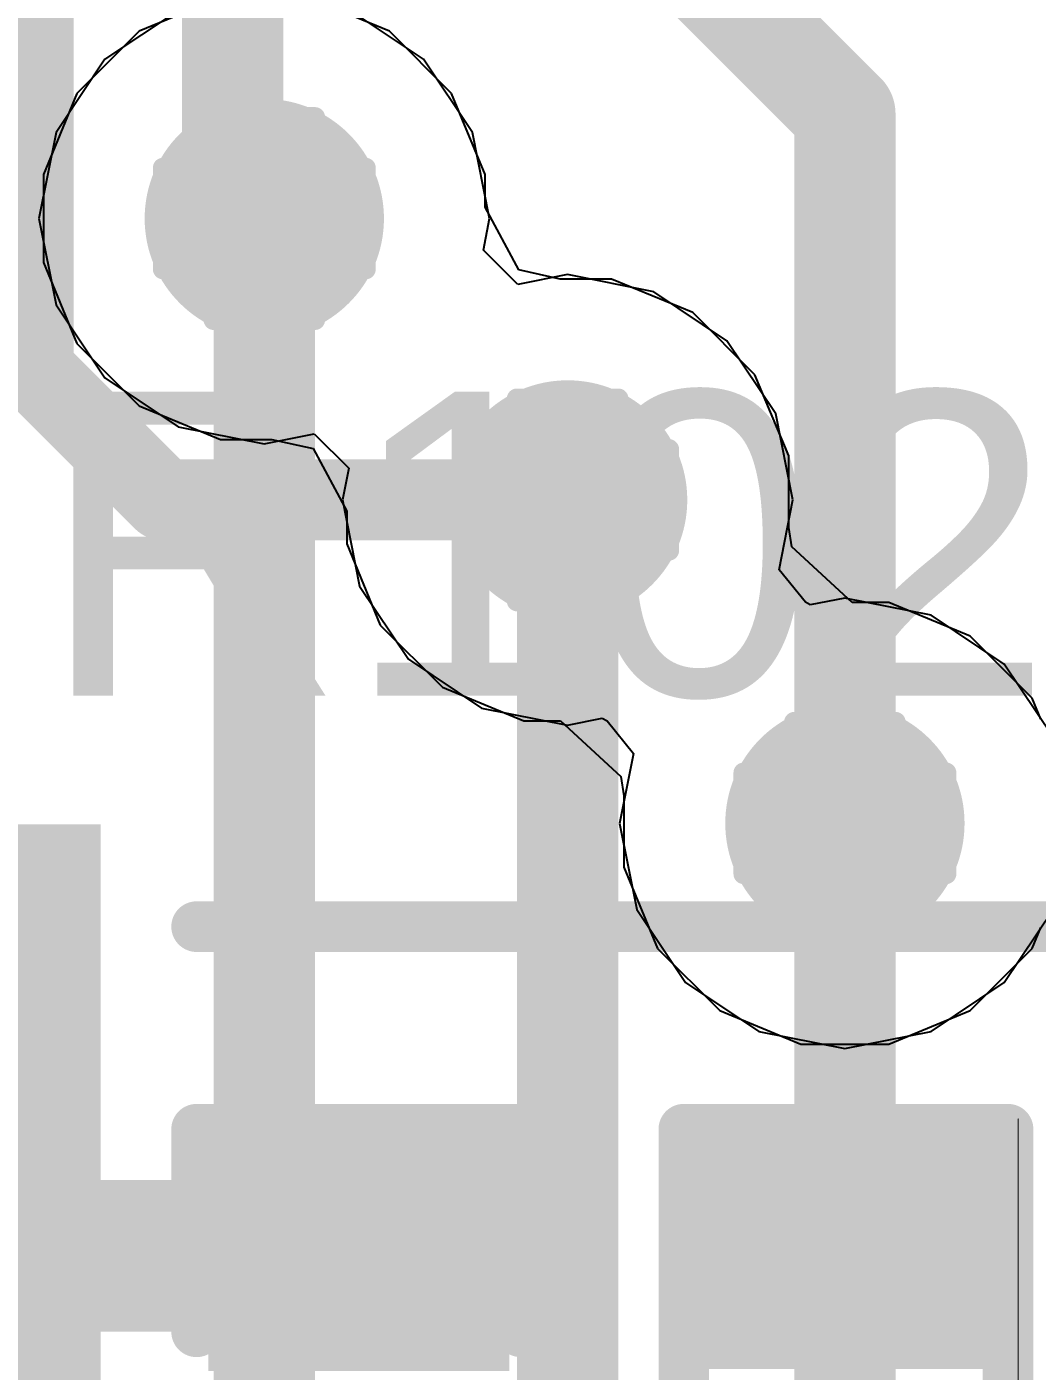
# Model space of a CAD drawing. Header units: inches. Extents: x 0 to 198, y 0 to 199.
# Drawn here: x 3.7694 to 3.8691, y 2.8714 to 3.0041 of the extents above; entities that cross this region are included whole.
import ezdxf

# ---------------------------------------------------------------- set-up
doc = ezdxf.new("R2010")
doc.units = ezdxf.units.IN
doc.header["$MEASUREMENT"] = 0
for name, color, linetype in [('Bottom Layer', 5, 'Continuous'), ('Drill Drawing', 1, 'Continuous'), ('Layer 1', 16, 'Continuous'), ('Layer 2', 76, 'Continuous'), ('Top Layer', 1, 'Continuous'), ('Top Overlay', 2, 'Continuous'), ('Top Paste', 8, 'Continuous'), ('Top Solder', 216, 'Continuous'), ('Via Holes', 16, 'Continuous')]:
    doc.layers.add(name, color=color, linetype=linetype)
doc.styles.add('Arial', font='', dxfattribs={"height": 0.2})
doc.styles.get('Arial').set_extended_font_data('Arial')

# ---------------------------------------------------------------- blocks, each defined once
blk = doc.blocks.new('SMD3225_4P_27')
at = {"layer": 'Top Layer'}
for points in [[(-0.07087, 0.05709), (-0.01575, 0.05709), (-0.01575, 0.00984), (-0.07087, 0.00984)], [(0.01575, 0.05709), (0.07087, 0.05709), (0.07087, 0.00984), (0.01575, 0.00984)], [(-0.07087, -0.00984), (-0.01575, -0.00984), (-0.01575, -0.05709), (-0.07087, -0.05709)], [(0.01575, -0.00984), (0.07087, -0.00984), (0.07087, -0.05709), (0.01575, -0.05709)]]:
    blk.add_hatch(color=1, dxfattribs=at).paths.add_polyline_path(points)
at = {"layer": 'Top Paste'}
for points in [[(-0.07087, 0.05709), (-0.01575, 0.05709), (-0.01575, 0.00984), (-0.07087, 0.00984)], [(0.01575, 0.05709), (0.07087, 0.05709), (0.07087, 0.00984), (0.01575, 0.00984)], [(-0.07087, -0.00984), (-0.01575, -0.00984), (-0.01575, -0.05709), (-0.07087, -0.05709)], [(0.01575, -0.00984), (0.07087, -0.00984), (0.07087, -0.05709), (0.01575, -0.05709)]]:
    blk.add_hatch(color=8, dxfattribs=at).paths.add_polyline_path(points)
at = {"layer": 'Top Solder'}
for points in [[(-0.07487, 0.06109), (-0.01175, 0.06109), (-0.01175, 0.00584), (-0.07487, 0.00584)], [(0.01175, 0.06109), (0.07487, 0.06109), (0.07487, 0.00584), (0.01175, 0.00584)], [(-0.07487, -0.00584), (-0.01175, -0.00584), (-0.01175, -0.06109), (-0.07487, -0.06109)], [(0.01175, -0.00584), (0.07487, -0.00584), (0.07487, -0.06109), (0.01175, -0.06109)]]:
    blk.add_hatch(color=216, dxfattribs=at).paths.add_polyline_path(points)
at = {"layer": 'Top Overlay'}
for points in [[(-0.008, 0.051, 0.005, 0.005, 0), (0.007, 0.051, 0.005, 0.005, 0)], [(-0.065, -0.004, 0.005, 0.005, 0), (-0.065, 0.003, 0.005, 0.005, 0)], [(0.065, -0.004, 0.005, 0.005, 0), (0.065, 0.003, 0.005, 0.005, 0)], [(-0.082, -0.028, 0.005, 0.005, 0), (-0.077, -0.033, 0.005, 0.005, 0)], [(-0.082, -0.038, 0.005, 0.005, 0), (-0.082, -0.028, 0.005, 0.005, 0)], [(-0.082, -0.038, 0.005, 0.005, 0), (-0.077, -0.033, 0.005, 0.005, 0)], [(-0.008, -0.051, 0.005, 0.005, 0), (0.007, -0.051, 0.005, 0.005, 0)]]:
    blk.add_lwpolyline(points, format="xyseb", dxfattribs=at)
for points in [[(-0.00925, 0.051, 0.0025, 0.0025, 1), (-0.00675, 0.051, 0.0025, 0.0025, 1)], [(0.00575, 0.051, 0.0025, 0.0025, 1), (0.00825, 0.051, 0.0025, 0.0025, 1)], [(-0.06625, 0.003, 0.0025, 0.0025, 1), (-0.06375, 0.003, 0.0025, 0.0025, 1)], [(0.06375, 0.003, 0.0025, 0.0025, 1), (0.06625, 0.003, 0.0025, 0.0025, 1)], [(-0.06625, -0.004, 0.0025, 0.0025, 1), (-0.06375, -0.004, 0.0025, 0.0025, 1)], [(0.06375, -0.004, 0.0025, 0.0025, 1), (0.06625, -0.004, 0.0025, 0.0025, 1)], [(-0.08325, -0.028, 0.0025, 0.0025, 1), (-0.08075, -0.028, 0.0025, 0.0025, 1)], [(-0.08325, -0.028, 0.0025, 0.0025, 1), (-0.08075, -0.028, 0.0025, 0.0025, 1)], [(-0.07825, -0.033, 0.0025, 0.0025, 1), (-0.07575, -0.033, 0.0025, 0.0025, 1)], [(-0.07825, -0.033, 0.0025, 0.0025, 1), (-0.07575, -0.033, 0.0025, 0.0025, 1)], [(-0.08325, -0.038, 0.0025, 0.0025, 1), (-0.08075, -0.038, 0.0025, 0.0025, 1)], [(-0.08325, -0.038, 0.0025, 0.0025, 1), (-0.08075, -0.038, 0.0025, 0.0025, 1)], [(-0.00925, -0.051, 0.0025, 0.0025, 1), (-0.00675, -0.051, 0.0025, 0.0025, 1)], [(0.00575, -0.051, 0.0025, 0.0025, 1), (0.00825, -0.051, 0.0025, 0.0025, 1)]]:
    blk.add_lwpolyline(points, format="xyseb", close=True, dxfattribs=at)
blk = doc.blocks.new('R___0402_95')
at = {"layer": 'Top Layer'}
for points in [[(-0.0275, -0.0125), (-0.0275, 0.0125), (-0.0095, 0.0125), (-0.0095, -0.0125)], [(0.0095, -0.0125), (0.0095, 0.0125), (0.0275, 0.0125), (0.0275, -0.0125)]]:
    blk.add_hatch(color=1, dxfattribs=at).paths.add_polyline_path(points)
at = {"layer": 'Top Paste'}
for points in [[(-0.0275, -0.0125), (-0.0275, 0.0125), (-0.0095, 0.0125), (-0.0095, -0.0125)], [(0.0095, -0.0125), (0.0095, 0.0125), (0.0275, 0.0125), (0.0275, -0.0125)]]:
    blk.add_hatch(color=8, dxfattribs=at).paths.add_polyline_path(points)
at = {"layer": 'Top Solder'}
for points in [[(-0.02967, -0.01467), (-0.02967, 0.01467), (-0.00733, 0.01467), (-0.00733, -0.01467)], [(0.00733, -0.01467), (0.00733, 0.01467), (0.02967, 0.01467), (0.02967, -0.01467)]]:
    blk.add_hatch(color=216, dxfattribs=at).paths.add_polyline_path(points)
at = {"layer": 'Top Overlay'}
for points in [[(-0.031, 0.016, 0.005, 0.005, 0), (-0.031, -0.016, 0.005, 0.005, 0)], [(-0.031, 0.016, 0.005, 0.005, 0), (0.031, 0.016, 0.005, 0.005, 0)], [(0.031, 0.016, 0.005, 0.005, 0), (0.031, -0.016, 0.005, 0.005, 0)], [(-0.031, -0.016, 0.005, 0.005, 0), (0.031, -0.016, 0.005, 0.005, 0)], [(-0.032, -0.017, 0.000127, 0.000127, 0), (0.032, -0.017, 0.000127, 0.000127, 0)]]:
    blk.add_lwpolyline(points, format="xyseb", dxfattribs=at)
for points in [[(-0.03225, 0.016, 0.0025, 0.0025, 1), (-0.02975, 0.016, 0.0025, 0.0025, 1)], [(-0.03225, 0.016, 0.0025, 0.0025, 1), (-0.02975, 0.016, 0.0025, 0.0025, 1)], [(0.02975, 0.016, 0.0025, 0.0025, 1), (0.03225, 0.016, 0.0025, 0.0025, 1)], [(0.02975, 0.016, 0.0025, 0.0025, 1), (0.03225, 0.016, 0.0025, 0.0025, 1)], [(-0.03225, -0.016, 0.0025, 0.0025, 1), (-0.02975, -0.016, 0.0025, 0.0025, 1)], [(-0.03225, -0.016, 0.0025, 0.0025, 1), (-0.02975, -0.016, 0.0025, 0.0025, 1)], [(0.02975, -0.016, 0.0025, 0.0025, 1), (0.03225, -0.016, 0.0025, 0.0025, 1)], [(0.02975, -0.016, 0.0025, 0.0025, 1), (0.03225, -0.016, 0.0025, 0.0025, 1)], [(-0.03203, -0.017, 0.0000635, 0.0000635, 1), (-0.03197, -0.017, 0.0000635, 0.0000635, 1)], [(0.03197, -0.017, 0.0000635, 0.0000635, 1), (0.03203, -0.017, 0.0000635, 0.0000635, 1)]]:
    blk.add_lwpolyline(points, format="xyseb", close=True, dxfattribs=at)
blk = doc.blocks.new('C___0402_312')
at = {"layer": 'Top Layer'}
for points in [[(-0.0275, -0.0125), (-0.0275, 0.0125), (-0.0095, 0.0125), (-0.0095, -0.0125)], [(0.0095, -0.0125), (0.0095, 0.0125), (0.0275, 0.0125), (0.0275, -0.0125)]]:
    blk.add_hatch(color=1, dxfattribs=at).paths.add_polyline_path(points)
at = {"layer": 'Top Paste'}
for points in [[(-0.0275, -0.0125), (-0.0275, 0.0125), (-0.0095, 0.0125), (-0.0095, -0.0125)], [(0.0095, -0.0125), (0.0095, 0.0125), (0.0275, 0.0125), (0.0275, -0.0125)]]:
    blk.add_hatch(color=8, dxfattribs=at).paths.add_polyline_path(points)
at = {"layer": 'Top Solder'}
for points in [[(-0.02986, -0.01486), (-0.02986, 0.01486), (-0.00714, 0.01486), (-0.00714, -0.01486)], [(0.00714, -0.01486), (0.00714, 0.01486), (0.02986, 0.01486), (0.02986, -0.01486)]]:
    blk.add_hatch(color=216, dxfattribs=at).paths.add_polyline_path(points)
at = {"layer": 'Top Overlay'}
for points in [[(-0.031, 0.016, 0.005, 0.005, 0), (-0.011, 0.016, 0.005, 0.005, 0)], [(-0.031, 0.016, 0.005, 0.005, 0), (-0.031, -0.016, 0.005, 0.005, 0)], [(0.011, 0.016, 0.005, 0.005, 0), (0.031, 0.016, 0.005, 0.005, 0)], [(0.031, 0.016, 0.005, 0.005, 0), (0.031, -0.016, 0.005, 0.005, 0)], [(-0.031, -0.016, 0.005, 0.005, 0), (-0.011, -0.016, 0.005, 0.005, 0)], [(0.011, -0.016, 0.005, 0.005, 0), (0.031, -0.016, 0.005, 0.005, 0)]]:
    blk.add_lwpolyline(points, format="xyseb", dxfattribs=at)
for points in [[(-0.03225, 0.016, 0.0025, 0.0025, 1), (-0.02975, 0.016, 0.0025, 0.0025, 1)], [(-0.03225, 0.016, 0.0025, 0.0025, 1), (-0.02975, 0.016, 0.0025, 0.0025, 1)], [(-0.01225, 0.016, 0.0025, 0.0025, 1), (-0.00975, 0.016, 0.0025, 0.0025, 1)], [(0.00975, 0.016, 0.0025, 0.0025, 1), (0.01225, 0.016, 0.0025, 0.0025, 1)], [(0.02975, 0.016, 0.0025, 0.0025, 1), (0.03225, 0.016, 0.0025, 0.0025, 1)], [(0.02975, 0.016, 0.0025, 0.0025, 1), (0.03225, 0.016, 0.0025, 0.0025, 1)], [(-0.03225, -0.016, 0.0025, 0.0025, 1), (-0.02975, -0.016, 0.0025, 0.0025, 1)], [(-0.03225, -0.016, 0.0025, 0.0025, 1), (-0.02975, -0.016, 0.0025, 0.0025, 1)], [(-0.01225, -0.016, 0.0025, 0.0025, 1), (-0.00975, -0.016, 0.0025, 0.0025, 1)], [(0.00975, -0.016, 0.0025, 0.0025, 1), (0.01225, -0.016, 0.0025, 0.0025, 1)], [(0.02975, -0.016, 0.0025, 0.0025, 1), (0.03225, -0.016, 0.0025, 0.0025, 1)], [(0.02975, -0.016, 0.0025, 0.0025, 1), (0.03225, -0.016, 0.0025, 0.0025, 1)]]:
    blk.add_lwpolyline(points, format="xyseb", close=True, dxfattribs=at)

msp = doc.modelspace()

# ---------------------------------------------------------------- hatches: boundary and pattern name
at = {"layer": 'Bottom Layer'}
h = msp.add_hatch(color=5, dxfattribs=at)
edge = h.paths.add_edge_path()
edge.add_arc((3.79283, 2.98519), 0.01181, 0, 360)
h = msp.add_hatch(color=5, dxfattribs=at)
edge = h.paths.add_edge_path()
edge.add_arc((3.82277, 2.95741), 0.01181, 0, 360)
h = msp.add_hatch(color=5, dxfattribs=at)
edge = h.paths.add_edge_path()
edge.add_arc((3.85014, 2.92548), 0.01181, 0, 360)
at = {"layer": 'Layer 1'}
h = msp.add_hatch(color=16, dxfattribs=at)
edge = h.paths.add_edge_path()
edge.add_arc((3.79283, 2.98519), 0.01181, 0, 360)
h = msp.add_hatch(color=16, dxfattribs=at)
edge = h.paths.add_edge_path()
edge.add_arc((3.82277, 2.95741), 0.01181, 0, 360)
h = msp.add_hatch(color=16, dxfattribs=at)
edge = h.paths.add_edge_path()
edge.add_arc((3.85014, 2.92548), 0.01181, 0, 360)
at = {"layer": 'Layer 2'}
h = msp.add_hatch(color=76, dxfattribs=at)
edge = h.paths.add_edge_path()
edge.add_arc((3.79283, 2.98519), 0.01181, 0, 360)
h = msp.add_hatch(color=76, dxfattribs=at)
edge = h.paths.add_edge_path()
edge.add_arc((3.82277, 2.95741), 0.01181, 0, 360)
h = msp.add_hatch(color=76, dxfattribs=at)
edge = h.paths.add_edge_path()
edge.add_arc((3.85014, 2.92548), 0.01181, 0, 360)
at = {"layer": 'Top Layer'}
h = msp.add_hatch(color=1, dxfattribs=at)
edge = h.paths.add_edge_path()
edge.add_arc((3.79283, 2.98519), 0.01181, 0, 360)
h = msp.add_hatch(color=1, dxfattribs=at)
edge = h.paths.add_edge_path()
edge.add_arc((3.82277, 2.95741), 0.01181, 0, 360)
h = msp.add_hatch(color=1, dxfattribs=at)
edge = h.paths.add_edge_path()
edge.add_arc((3.85014, 2.92548), 0.01181, 0, 360)
at = {"layer": 'Via Holes'}
h = msp.add_hatch(color=7, dxfattribs=at)
edge = h.paths.add_edge_path()
edge.add_arc((3.79283, 2.98519), 0.00591, 0, 360)
h = msp.add_hatch(color=7, dxfattribs=at)
edge = h.paths.add_edge_path()
edge.add_arc((3.82277, 2.95741), 0.00591, 0, 360)
h = msp.add_hatch(color=7, dxfattribs=at)
edge = h.paths.add_edge_path()
edge.add_arc((3.85014, 2.92548), 0.00591, 0, 360)

# ---------------------------------------------------------------- linework, layer by layer
at = {"layer": 'Bottom Layer'}
for p, q in [((3.80855, 3.00092), (3.80134, 3.00574)), ((3.81337, 2.9937), (3.80855, 3.00092)), ((3.81507, 2.98519), (3.81337, 2.9937)), ((3.81445, 2.98207), (3.81507, 2.98519)), ((3.81785, 2.97867), (3.81445, 2.98207)), ((3.82277, 2.97965), (3.81785, 2.97867)), ((3.83128, 2.97796), (3.82277, 2.97965)), ((3.8385, 2.97313), (3.83128, 2.97796)), ((3.84332, 2.96592), (3.8385, 2.97313)), ((3.84501, 2.95741), (3.84332, 2.96592)), ((3.84364, 2.9505), (3.84501, 2.95741)), ((3.84624, 2.9473), (3.84364, 2.9505)), ((3.85014, 2.94772), (3.84672, 2.94704)), ((3.85865, 2.94602), (3.85014, 2.94772)), ((3.84672, 2.94704), (3.84624, 2.9473)), ((3.86586, 2.9412), (3.85865, 2.94602)), ((3.87068, 2.93399), (3.86586, 2.9412))]:
    msp.add_line(p, q, dxfattribs=at)
for points in [[(3.79283, 2.40262, 0.01, 0.01, 0), (3.79283, 2.98519, 0.01, 0.01, 0)], [(3.82277, 2.45323, 0.01, 0.01, 0), (3.82277, 2.95741, 0.01, 0.01, 0)], [(3.85014, 2.63426, 0.01, 0.01, 0), (3.85014, 2.92548, 0.01, 0.01, 0)]]:
    msp.add_lwpolyline(points, format="xyseb", dxfattribs=at)
for points in [[(3.79033, 2.98519, 0.005, 0.005, 1), (3.79533, 2.98519, 0.005, 0.005, 1)], [(3.82027, 2.95741, 0.005, 0.005, 1), (3.82527, 2.95741, 0.005, 0.005, 1)], [(3.84764, 2.92548, 0.005, 0.005, 1), (3.85264, 2.92548, 0.005, 0.005, 1)]]:
    msp.add_lwpolyline(points, format="xyseb", close=True, dxfattribs=at)
at = {"layer": 'Drill Drawing'}
for points in [[(3.78783, 2.99019, 0.002, 0.002, 0), (3.78783, 2.99519, 0.002, 0.002, 0)], [(3.78783, 2.99519, 0.002, 0.002, 0), (3.79783, 2.99519, 0.002, 0.002, 0)], [(3.79783, 2.99019, 0.002, 0.002, 0), (3.79783, 2.99519, 0.002, 0.002, 0)], [(3.78983, 2.98819, 0.002, 0.002, 0), (3.78983, 2.99119, 0.002, 0.002, 0)], [(3.78983, 2.99119, 0.002, 0.002, 0), (3.79583, 2.99119, 0.002, 0.002, 0)], [(3.79583, 2.98819, 0.002, 0.002, 0), (3.79583, 2.99119, 0.002, 0.002, 0)], [(3.78283, 2.98019, 0.002, 0.002, 0), (3.78283, 2.99019, 0.002, 0.002, 0)], [(3.78283, 2.99019, 0.002, 0.002, 0), (3.78783, 2.99019, 0.002, 0.002, 0)], [(3.79783, 2.99019, 0.002, 0.002, 0), (3.80283, 2.99019, 0.002, 0.002, 0)], [(3.80283, 2.98019, 0.002, 0.002, 0), (3.80283, 2.99019, 0.002, 0.002, 0)], [(3.78683, 2.98219, 0.002, 0.002, 0), (3.78683, 2.98819, 0.002, 0.002, 0)], [(3.78683, 2.98819, 0.002, 0.002, 0), (3.78983, 2.98819, 0.002, 0.002, 0)], [(3.79583, 2.98819, 0.002, 0.002, 0), (3.79883, 2.98819, 0.002, 0.002, 0)], [(3.79883, 2.98219, 0.002, 0.002, 0), (3.79883, 2.98819, 0.002, 0.002, 0)], [(3.78683, 2.98219, 0.002, 0.002, 0), (3.78983, 2.98219, 0.002, 0.002, 0)], [(3.78983, 2.97919, 0.002, 0.002, 0), (3.78983, 2.98219, 0.002, 0.002, 0)], [(3.79583, 2.98219, 0.002, 0.002, 0), (3.79883, 2.98219, 0.002, 0.002, 0)], [(3.79583, 2.97919, 0.002, 0.002, 0), (3.79583, 2.98219, 0.002, 0.002, 0)], [(3.78283, 2.98019, 0.002, 0.002, 0), (3.78783, 2.98019, 0.002, 0.002, 0)], [(3.78783, 2.97519, 0.002, 0.002, 0), (3.78783, 2.98019, 0.002, 0.002, 0)], [(3.79783, 2.98019, 0.002, 0.002, 0), (3.80283, 2.98019, 0.002, 0.002, 0)], [(3.79783, 2.97519, 0.002, 0.002, 0), (3.79783, 2.98019, 0.002, 0.002, 0)], [(3.78983, 2.97919, 0.002, 0.002, 0), (3.79583, 2.97919, 0.002, 0.002, 0)], [(3.78783, 2.97519, 0.002, 0.002, 0), (3.79783, 2.97519, 0.002, 0.002, 0)], [(3.81777, 2.96241, 0.002, 0.002, 0), (3.81777, 2.96741, 0.002, 0.002, 0)], [(3.81777, 2.96741, 0.002, 0.002, 0), (3.82777, 2.96741, 0.002, 0.002, 0)], [(3.82777, 2.96241, 0.002, 0.002, 0), (3.82777, 2.96741, 0.002, 0.002, 0)], [(3.81977, 2.96041, 0.002, 0.002, 0), (3.81977, 2.96341, 0.002, 0.002, 0)], [(3.81977, 2.96341, 0.002, 0.002, 0), (3.82577, 2.96341, 0.002, 0.002, 0)], [(3.82577, 2.96041, 0.002, 0.002, 0), (3.82577, 2.96341, 0.002, 0.002, 0)], [(3.81277, 2.95241, 0.002, 0.002, 0), (3.81277, 2.96241, 0.002, 0.002, 0)], [(3.81277, 2.96241, 0.002, 0.002, 0), (3.81777, 2.96241, 0.002, 0.002, 0)], [(3.82777, 2.96241, 0.002, 0.002, 0), (3.83277, 2.96241, 0.002, 0.002, 0)], [(3.83277, 2.95241, 0.002, 0.002, 0), (3.83277, 2.96241, 0.002, 0.002, 0)], [(3.81677, 2.95441, 0.002, 0.002, 0), (3.81677, 2.96041, 0.002, 0.002, 0)], [(3.81677, 2.96041, 0.002, 0.002, 0), (3.81977, 2.96041, 0.002, 0.002, 0)], [(3.82577, 2.96041, 0.002, 0.002, 0), (3.82877, 2.96041, 0.002, 0.002, 0)], [(3.82877, 2.95441, 0.002, 0.002, 0), (3.82877, 2.96041, 0.002, 0.002, 0)], [(3.81677, 2.95441, 0.002, 0.002, 0), (3.81977, 2.95441, 0.002, 0.002, 0)], [(3.81977, 2.95141, 0.002, 0.002, 0), (3.81977, 2.95441, 0.002, 0.002, 0)], [(3.82577, 2.95441, 0.002, 0.002, 0), (3.82877, 2.95441, 0.002, 0.002, 0)], [(3.82577, 2.95141, 0.002, 0.002, 0), (3.82577, 2.95441, 0.002, 0.002, 0)], [(3.81277, 2.95241, 0.002, 0.002, 0), (3.81777, 2.95241, 0.002, 0.002, 0)], [(3.81777, 2.94741, 0.002, 0.002, 0), (3.81777, 2.95241, 0.002, 0.002, 0)], [(3.82777, 2.95241, 0.002, 0.002, 0), (3.83277, 2.95241, 0.002, 0.002, 0)], [(3.82777, 2.94741, 0.002, 0.002, 0), (3.82777, 2.95241, 0.002, 0.002, 0)], [(3.81977, 2.95141, 0.002, 0.002, 0), (3.82577, 2.95141, 0.002, 0.002, 0)], [(3.81777, 2.94741, 0.002, 0.002, 0), (3.82777, 2.94741, 0.002, 0.002, 0)], [(3.84514, 2.93048, 0.002, 0.002, 0), (3.84514, 2.93548, 0.002, 0.002, 0)], [(3.84514, 2.93548, 0.002, 0.002, 0), (3.85514, 2.93548, 0.002, 0.002, 0)], [(3.85514, 2.93048, 0.002, 0.002, 0), (3.85514, 2.93548, 0.002, 0.002, 0)], [(3.84714, 2.92848, 0.002, 0.002, 0), (3.84714, 2.93148, 0.002, 0.002, 0)], [(3.84714, 2.93148, 0.002, 0.002, 0), (3.85314, 2.93148, 0.002, 0.002, 0)], [(3.85314, 2.92848, 0.002, 0.002, 0), (3.85314, 2.93148, 0.002, 0.002, 0)], [(3.84014, 2.92048, 0.002, 0.002, 0), (3.84014, 2.93048, 0.002, 0.002, 0)], [(3.84014, 2.93048, 0.002, 0.002, 0), (3.84514, 2.93048, 0.002, 0.002, 0)], [(3.85514, 2.93048, 0.002, 0.002, 0), (3.86014, 2.93048, 0.002, 0.002, 0)], [(3.86014, 2.92048, 0.002, 0.002, 0), (3.86014, 2.93048, 0.002, 0.002, 0)], [(3.84414, 2.92248, 0.002, 0.002, 0), (3.84414, 2.92848, 0.002, 0.002, 0)], [(3.84414, 2.92848, 0.002, 0.002, 0), (3.84714, 2.92848, 0.002, 0.002, 0)], [(3.85314, 2.92848, 0.002, 0.002, 0), (3.85614, 2.92848, 0.002, 0.002, 0)], [(3.85614, 2.92248, 0.002, 0.002, 0), (3.85614, 2.92848, 0.002, 0.002, 0)], [(3.84414, 2.92248, 0.002, 0.002, 0), (3.84714, 2.92248, 0.002, 0.002, 0)], [(3.84714, 2.91948, 0.002, 0.002, 0), (3.84714, 2.92248, 0.002, 0.002, 0)], [(3.85314, 2.92248, 0.002, 0.002, 0), (3.85614, 2.92248, 0.002, 0.002, 0)], [(3.85314, 2.91948, 0.002, 0.002, 0), (3.85314, 2.92248, 0.002, 0.002, 0)], [(3.84014, 2.92048, 0.002, 0.002, 0), (3.84514, 2.92048, 0.002, 0.002, 0)], [(3.84514, 2.91548, 0.002, 0.002, 0), (3.84514, 2.92048, 0.002, 0.002, 0)], [(3.85514, 2.92048, 0.002, 0.002, 0), (3.86014, 2.92048, 0.002, 0.002, 0)], [(3.85514, 2.91548, 0.002, 0.002, 0), (3.85514, 2.92048, 0.002, 0.002, 0)], [(3.84714, 2.91948, 0.002, 0.002, 0), (3.85314, 2.91948, 0.002, 0.002, 0)], [(3.84514, 2.91548, 0.002, 0.002, 0), (3.85514, 2.91548, 0.002, 0.002, 0)]]:
    msp.add_lwpolyline(points, format="xyseb", dxfattribs=at)
for points in [[(3.78733, 2.99519, 0.001, 0.001, 1), (3.78833, 2.99519, 0.001, 0.001, 1)], [(3.78733, 2.99519, 0.001, 0.001, 1), (3.78833, 2.99519, 0.001, 0.001, 1)], [(3.79733, 2.99519, 0.001, 0.001, 1), (3.79833, 2.99519, 0.001, 0.001, 1)], [(3.79733, 2.99519, 0.001, 0.001, 1), (3.79833, 2.99519, 0.001, 0.001, 1)], [(3.78933, 2.99119, 0.001, 0.001, 1), (3.79033, 2.99119, 0.001, 0.001, 1)], [(3.78933, 2.99119, 0.001, 0.001, 1), (3.79033, 2.99119, 0.001, 0.001, 1)], [(3.79533, 2.99119, 0.001, 0.001, 1), (3.79633, 2.99119, 0.001, 0.001, 1)], [(3.79533, 2.99119, 0.001, 0.001, 1), (3.79633, 2.99119, 0.001, 0.001, 1)], [(3.78233, 2.99019, 0.001, 0.001, 1), (3.78333, 2.99019, 0.001, 0.001, 1)], [(3.78233, 2.99019, 0.001, 0.001, 1), (3.78333, 2.99019, 0.001, 0.001, 1)], [(3.78733, 2.99019, 0.001, 0.001, 1), (3.78833, 2.99019, 0.001, 0.001, 1)], [(3.78733, 2.99019, 0.001, 0.001, 1), (3.78833, 2.99019, 0.001, 0.001, 1)], [(3.79733, 2.99019, 0.001, 0.001, 1), (3.79833, 2.99019, 0.001, 0.001, 1)], [(3.79733, 2.99019, 0.001, 0.001, 1), (3.79833, 2.99019, 0.001, 0.001, 1)], [(3.80233, 2.99019, 0.001, 0.001, 1), (3.80333, 2.99019, 0.001, 0.001, 1)], [(3.80233, 2.99019, 0.001, 0.001, 1), (3.80333, 2.99019, 0.001, 0.001, 1)], [(3.78633, 2.98819, 0.001, 0.001, 1), (3.78733, 2.98819, 0.001, 0.001, 1)], [(3.78633, 2.98819, 0.001, 0.001, 1), (3.78733, 2.98819, 0.001, 0.001, 1)], [(3.78933, 2.98819, 0.001, 0.001, 1), (3.79033, 2.98819, 0.001, 0.001, 1)], [(3.78933, 2.98819, 0.001, 0.001, 1), (3.79033, 2.98819, 0.001, 0.001, 1)], [(3.79533, 2.98819, 0.001, 0.001, 1), (3.79633, 2.98819, 0.001, 0.001, 1)], [(3.79533, 2.98819, 0.001, 0.001, 1), (3.79633, 2.98819, 0.001, 0.001, 1)], [(3.79833, 2.98819, 0.001, 0.001, 1), (3.79933, 2.98819, 0.001, 0.001, 1)], [(3.79833, 2.98819, 0.001, 0.001, 1), (3.79933, 2.98819, 0.001, 0.001, 1)], [(3.78633, 2.98219, 0.001, 0.001, 1), (3.78733, 2.98219, 0.001, 0.001, 1)], [(3.78633, 2.98219, 0.001, 0.001, 1), (3.78733, 2.98219, 0.001, 0.001, 1)], [(3.78933, 2.98219, 0.001, 0.001, 1), (3.79033, 2.98219, 0.001, 0.001, 1)], [(3.78933, 2.98219, 0.001, 0.001, 1), (3.79033, 2.98219, 0.001, 0.001, 1)], [(3.79533, 2.98219, 0.001, 0.001, 1), (3.79633, 2.98219, 0.001, 0.001, 1)], [(3.79533, 2.98219, 0.001, 0.001, 1), (3.79633, 2.98219, 0.001, 0.001, 1)], [(3.79833, 2.98219, 0.001, 0.001, 1), (3.79933, 2.98219, 0.001, 0.001, 1)], [(3.79833, 2.98219, 0.001, 0.001, 1), (3.79933, 2.98219, 0.001, 0.001, 1)], [(3.78233, 2.98019, 0.001, 0.001, 1), (3.78333, 2.98019, 0.001, 0.001, 1)], [(3.78233, 2.98019, 0.001, 0.001, 1), (3.78333, 2.98019, 0.001, 0.001, 1)], [(3.78733, 2.98019, 0.001, 0.001, 1), (3.78833, 2.98019, 0.001, 0.001, 1)], [(3.78733, 2.98019, 0.001, 0.001, 1), (3.78833, 2.98019, 0.001, 0.001, 1)], [(3.79733, 2.98019, 0.001, 0.001, 1), (3.79833, 2.98019, 0.001, 0.001, 1)], [(3.79733, 2.98019, 0.001, 0.001, 1), (3.79833, 2.98019, 0.001, 0.001, 1)], [(3.80233, 2.98019, 0.001, 0.001, 1), (3.80333, 2.98019, 0.001, 0.001, 1)], [(3.80233, 2.98019, 0.001, 0.001, 1), (3.80333, 2.98019, 0.001, 0.001, 1)], [(3.78933, 2.97919, 0.001, 0.001, 1), (3.79033, 2.97919, 0.001, 0.001, 1)], [(3.78933, 2.97919, 0.001, 0.001, 1), (3.79033, 2.97919, 0.001, 0.001, 1)], [(3.79533, 2.97919, 0.001, 0.001, 1), (3.79633, 2.97919, 0.001, 0.001, 1)], [(3.79533, 2.97919, 0.001, 0.001, 1), (3.79633, 2.97919, 0.001, 0.001, 1)], [(3.78733, 2.97519, 0.001, 0.001, 1), (3.78833, 2.97519, 0.001, 0.001, 1)], [(3.78733, 2.97519, 0.001, 0.001, 1), (3.78833, 2.97519, 0.001, 0.001, 1)], [(3.79733, 2.97519, 0.001, 0.001, 1), (3.79833, 2.97519, 0.001, 0.001, 1)], [(3.79733, 2.97519, 0.001, 0.001, 1), (3.79833, 2.97519, 0.001, 0.001, 1)], [(3.81727, 2.96741, 0.001, 0.001, 1), (3.81827, 2.96741, 0.001, 0.001, 1)], [(3.81727, 2.96741, 0.001, 0.001, 1), (3.81827, 2.96741, 0.001, 0.001, 1)], [(3.82727, 2.96741, 0.001, 0.001, 1), (3.82827, 2.96741, 0.001, 0.001, 1)], [(3.82727, 2.96741, 0.001, 0.001, 1), (3.82827, 2.96741, 0.001, 0.001, 1)], [(3.81927, 2.96341, 0.001, 0.001, 1), (3.82027, 2.96341, 0.001, 0.001, 1)], [(3.81927, 2.96341, 0.001, 0.001, 1), (3.82027, 2.96341, 0.001, 0.001, 1)], [(3.82527, 2.96341, 0.001, 0.001, 1), (3.82627, 2.96341, 0.001, 0.001, 1)], [(3.82527, 2.96341, 0.001, 0.001, 1), (3.82627, 2.96341, 0.001, 0.001, 1)], [(3.81227, 2.96241, 0.001, 0.001, 1), (3.81327, 2.96241, 0.001, 0.001, 1)], [(3.81227, 2.96241, 0.001, 0.001, 1), (3.81327, 2.96241, 0.001, 0.001, 1)], [(3.81727, 2.96241, 0.001, 0.001, 1), (3.81827, 2.96241, 0.001, 0.001, 1)], [(3.81727, 2.96241, 0.001, 0.001, 1), (3.81827, 2.96241, 0.001, 0.001, 1)], [(3.82727, 2.96241, 0.001, 0.001, 1), (3.82827, 2.96241, 0.001, 0.001, 1)], [(3.82727, 2.96241, 0.001, 0.001, 1), (3.82827, 2.96241, 0.001, 0.001, 1)], [(3.83227, 2.96241, 0.001, 0.001, 1), (3.83327, 2.96241, 0.001, 0.001, 1)], [(3.83227, 2.96241, 0.001, 0.001, 1), (3.83327, 2.96241, 0.001, 0.001, 1)], [(3.81627, 2.96041, 0.001, 0.001, 1), (3.81727, 2.96041, 0.001, 0.001, 1)], [(3.81627, 2.96041, 0.001, 0.001, 1), (3.81727, 2.96041, 0.001, 0.001, 1)], [(3.81927, 2.96041, 0.001, 0.001, 1), (3.82027, 2.96041, 0.001, 0.001, 1)], [(3.81927, 2.96041, 0.001, 0.001, 1), (3.82027, 2.96041, 0.001, 0.001, 1)], [(3.82527, 2.96041, 0.001, 0.001, 1), (3.82627, 2.96041, 0.001, 0.001, 1)], [(3.82527, 2.96041, 0.001, 0.001, 1), (3.82627, 2.96041, 0.001, 0.001, 1)], [(3.82827, 2.96041, 0.001, 0.001, 1), (3.82927, 2.96041, 0.001, 0.001, 1)], [(3.82827, 2.96041, 0.001, 0.001, 1), (3.82927, 2.96041, 0.001, 0.001, 1)], [(3.81627, 2.95441, 0.001, 0.001, 1), (3.81727, 2.95441, 0.001, 0.001, 1)], [(3.81627, 2.95441, 0.001, 0.001, 1), (3.81727, 2.95441, 0.001, 0.001, 1)], [(3.81927, 2.95441, 0.001, 0.001, 1), (3.82027, 2.95441, 0.001, 0.001, 1)], [(3.81927, 2.95441, 0.001, 0.001, 1), (3.82027, 2.95441, 0.001, 0.001, 1)], [(3.82527, 2.95441, 0.001, 0.001, 1), (3.82627, 2.95441, 0.001, 0.001, 1)], [(3.82527, 2.95441, 0.001, 0.001, 1), (3.82627, 2.95441, 0.001, 0.001, 1)], [(3.82827, 2.95441, 0.001, 0.001, 1), (3.82927, 2.95441, 0.001, 0.001, 1)], [(3.82827, 2.95441, 0.001, 0.001, 1), (3.82927, 2.95441, 0.001, 0.001, 1)], [(3.81227, 2.95241, 0.001, 0.001, 1), (3.81327, 2.95241, 0.001, 0.001, 1)], [(3.81227, 2.95241, 0.001, 0.001, 1), (3.81327, 2.95241, 0.001, 0.001, 1)], [(3.81727, 2.95241, 0.001, 0.001, 1), (3.81827, 2.95241, 0.001, 0.001, 1)], [(3.81727, 2.95241, 0.001, 0.001, 1), (3.81827, 2.95241, 0.001, 0.001, 1)], [(3.82727, 2.95241, 0.001, 0.001, 1), (3.82827, 2.95241, 0.001, 0.001, 1)], [(3.82727, 2.95241, 0.001, 0.001, 1), (3.82827, 2.95241, 0.001, 0.001, 1)], [(3.83227, 2.95241, 0.001, 0.001, 1), (3.83327, 2.95241, 0.001, 0.001, 1)], [(3.83227, 2.95241, 0.001, 0.001, 1), (3.83327, 2.95241, 0.001, 0.001, 1)], [(3.81927, 2.95141, 0.001, 0.001, 1), (3.82027, 2.95141, 0.001, 0.001, 1)], [(3.81927, 2.95141, 0.001, 0.001, 1), (3.82027, 2.95141, 0.001, 0.001, 1)], [(3.82527, 2.95141, 0.001, 0.001, 1), (3.82627, 2.95141, 0.001, 0.001, 1)], [(3.82527, 2.95141, 0.001, 0.001, 1), (3.82627, 2.95141, 0.001, 0.001, 1)], [(3.81727, 2.94741, 0.001, 0.001, 1), (3.81827, 2.94741, 0.001, 0.001, 1)], [(3.81727, 2.94741, 0.001, 0.001, 1), (3.81827, 2.94741, 0.001, 0.001, 1)], [(3.82727, 2.94741, 0.001, 0.001, 1), (3.82827, 2.94741, 0.001, 0.001, 1)], [(3.82727, 2.94741, 0.001, 0.001, 1), (3.82827, 2.94741, 0.001, 0.001, 1)], [(3.84464, 2.93548, 0.001, 0.001, 1), (3.84564, 2.93548, 0.001, 0.001, 1)], [(3.84464, 2.93548, 0.001, 0.001, 1), (3.84564, 2.93548, 0.001, 0.001, 1)], [(3.85464, 2.93548, 0.001, 0.001, 1), (3.85564, 2.93548, 0.001, 0.001, 1)], [(3.85464, 2.93548, 0.001, 0.001, 1), (3.85564, 2.93548, 0.001, 0.001, 1)], [(3.84664, 2.93148, 0.001, 0.001, 1), (3.84764, 2.93148, 0.001, 0.001, 1)], [(3.84664, 2.93148, 0.001, 0.001, 1), (3.84764, 2.93148, 0.001, 0.001, 1)], [(3.85264, 2.93148, 0.001, 0.001, 1), (3.85364, 2.93148, 0.001, 0.001, 1)], [(3.85264, 2.93148, 0.001, 0.001, 1), (3.85364, 2.93148, 0.001, 0.001, 1)], [(3.83964, 2.93048, 0.001, 0.001, 1), (3.84064, 2.93048, 0.001, 0.001, 1)], [(3.83964, 2.93048, 0.001, 0.001, 1), (3.84064, 2.93048, 0.001, 0.001, 1)], [(3.84464, 2.93048, 0.001, 0.001, 1), (3.84564, 2.93048, 0.001, 0.001, 1)], [(3.84464, 2.93048, 0.001, 0.001, 1), (3.84564, 2.93048, 0.001, 0.001, 1)], [(3.85464, 2.93048, 0.001, 0.001, 1), (3.85564, 2.93048, 0.001, 0.001, 1)], [(3.85464, 2.93048, 0.001, 0.001, 1), (3.85564, 2.93048, 0.001, 0.001, 1)], [(3.85964, 2.93048, 0.001, 0.001, 1), (3.86064, 2.93048, 0.001, 0.001, 1)], [(3.85964, 2.93048, 0.001, 0.001, 1), (3.86064, 2.93048, 0.001, 0.001, 1)], [(3.84364, 2.92848, 0.001, 0.001, 1), (3.84464, 2.92848, 0.001, 0.001, 1)], [(3.84364, 2.92848, 0.001, 0.001, 1), (3.84464, 2.92848, 0.001, 0.001, 1)], [(3.84664, 2.92848, 0.001, 0.001, 1), (3.84764, 2.92848, 0.001, 0.001, 1)], [(3.84664, 2.92848, 0.001, 0.001, 1), (3.84764, 2.92848, 0.001, 0.001, 1)], [(3.85264, 2.92848, 0.001, 0.001, 1), (3.85364, 2.92848, 0.001, 0.001, 1)], [(3.85264, 2.92848, 0.001, 0.001, 1), (3.85364, 2.92848, 0.001, 0.001, 1)], [(3.85564, 2.92848, 0.001, 0.001, 1), (3.85664, 2.92848, 0.001, 0.001, 1)], [(3.85564, 2.92848, 0.001, 0.001, 1), (3.85664, 2.92848, 0.001, 0.001, 1)], [(3.84364, 2.92248, 0.001, 0.001, 1), (3.84464, 2.92248, 0.001, 0.001, 1)], [(3.84364, 2.92248, 0.001, 0.001, 1), (3.84464, 2.92248, 0.001, 0.001, 1)], [(3.84664, 2.92248, 0.001, 0.001, 1), (3.84764, 2.92248, 0.001, 0.001, 1)], [(3.84664, 2.92248, 0.001, 0.001, 1), (3.84764, 2.92248, 0.001, 0.001, 1)], [(3.85264, 2.92248, 0.001, 0.001, 1), (3.85364, 2.92248, 0.001, 0.001, 1)], [(3.85264, 2.92248, 0.001, 0.001, 1), (3.85364, 2.92248, 0.001, 0.001, 1)], [(3.85564, 2.92248, 0.001, 0.001, 1), (3.85664, 2.92248, 0.001, 0.001, 1)], [(3.85564, 2.92248, 0.001, 0.001, 1), (3.85664, 2.92248, 0.001, 0.001, 1)], [(3.83964, 2.92048, 0.001, 0.001, 1), (3.84064, 2.92048, 0.001, 0.001, 1)], [(3.83964, 2.92048, 0.001, 0.001, 1), (3.84064, 2.92048, 0.001, 0.001, 1)], [(3.84464, 2.92048, 0.001, 0.001, 1), (3.84564, 2.92048, 0.001, 0.001, 1)], [(3.84464, 2.92048, 0.001, 0.001, 1), (3.84564, 2.92048, 0.001, 0.001, 1)], [(3.85464, 2.92048, 0.001, 0.001, 1), (3.85564, 2.92048, 0.001, 0.001, 1)], [(3.85464, 2.92048, 0.001, 0.001, 1), (3.85564, 2.92048, 0.001, 0.001, 1)], [(3.85964, 2.92048, 0.001, 0.001, 1), (3.86064, 2.92048, 0.001, 0.001, 1)], [(3.85964, 2.92048, 0.001, 0.001, 1), (3.86064, 2.92048, 0.001, 0.001, 1)], [(3.84664, 2.91948, 0.001, 0.001, 1), (3.84764, 2.91948, 0.001, 0.001, 1)], [(3.84664, 2.91948, 0.001, 0.001, 1), (3.84764, 2.91948, 0.001, 0.001, 1)], [(3.85264, 2.91948, 0.001, 0.001, 1), (3.85364, 2.91948, 0.001, 0.001, 1)], [(3.85264, 2.91948, 0.001, 0.001, 1), (3.85364, 2.91948, 0.001, 0.001, 1)], [(3.84464, 2.91548, 0.001, 0.001, 1), (3.84564, 2.91548, 0.001, 0.001, 1)], [(3.84464, 2.91548, 0.001, 0.001, 1), (3.84564, 2.91548, 0.001, 0.001, 1)], [(3.85464, 2.91548, 0.001, 0.001, 1), (3.85564, 2.91548, 0.001, 0.001, 1)], [(3.85464, 2.91548, 0.001, 0.001, 1), (3.85564, 2.91548, 0.001, 0.001, 1)]]:
    msp.add_lwpolyline(points, format="xyseb", close=True, dxfattribs=at)
at = {"layer": 'Layer 1'}
for p, q in [((3.78432, 3.00574), (3.7771, 3.00092)), ((3.80855, 3.00092), (3.80134, 3.00574)), ((3.7771, 3.00092), (3.77228, 2.9937)), ((3.81337, 2.9937), (3.80855, 3.00092)), ((3.77228, 2.9937), (3.77059, 2.98519)), ((3.81507, 2.98519), (3.81337, 2.9937)), ((3.77059, 2.98519), (3.77228, 2.97668)), ((3.81445, 2.98207), (3.81507, 2.98519)), ((3.81785, 2.97867), (3.81445, 2.98207)), ((3.82277, 2.97965), (3.81785, 2.97867)), ((3.83128, 2.97796), (3.82277, 2.97965)), ((3.8385, 2.97313), (3.83128, 2.97796)), ((3.77228, 2.97668), (3.7771, 2.96947)), ((3.84332, 2.96592), (3.8385, 2.97313)), ((3.7771, 2.96947), (3.78432, 2.96464)), ((3.84501, 2.95741), (3.84332, 2.96592)), ((3.78432, 2.96464), (3.79283, 2.96295)), ((3.79283, 2.96295), (3.79776, 2.96393)), ((3.79776, 2.96393), (3.80116, 2.96053)), ((3.80116, 2.96053), (3.80054, 2.95741)), ((3.80054, 2.95741), (3.80223, 2.9489)), ((3.84364, 2.9505), (3.84501, 2.95741)), ((3.84624, 2.9473), (3.84364, 2.9505)), ((3.80223, 2.9489), (3.80705, 2.94168)), ((3.85014, 2.94772), (3.84672, 2.94704)), ((3.85865, 2.94602), (3.85014, 2.94772)), ((3.84672, 2.94704), (3.84624, 2.9473)), ((3.86586, 2.9412), (3.85865, 2.94602)), ((3.80705, 2.94168), (3.81426, 2.93686)), ((3.87068, 2.93399), (3.86586, 2.9412)), ((3.81426, 2.93686), (3.82277, 2.93517)), ((3.82277, 2.93517), (3.82619, 2.93585)), ((3.82619, 2.93585), (3.82667, 2.93559)), ((3.82667, 2.93559), (3.82927, 2.93239)), ((3.82927, 2.93239), (3.8279, 2.92548)), ((3.8279, 2.92548), (3.82959, 2.91697)), ((3.82959, 2.91697), (3.83441, 2.90975)), ((3.86586, 2.90975), (3.87068, 2.91697)), ((3.83441, 2.90975), (3.84163, 2.90493)), ((3.85865, 2.90493), (3.86586, 2.90975)), ((3.84163, 2.90493), (3.85014, 2.90324)), ((3.85014, 2.90324), (3.85865, 2.90493))]:
    msp.add_line(p, q, dxfattribs=at)
at = {"layer": 'Layer 2'}
for p, q in [((3.78849, 3.007), (3.78047, 3.00368)), ((3.80518, 3.00368), (3.79717, 3.007)), ((3.78047, 3.00368), (3.77434, 2.99755)), ((3.81132, 2.99755), (3.80518, 3.00368)), ((3.77434, 2.99755), (3.77102, 2.98953)), ((3.81464, 2.98953), (3.81132, 2.99755)), ((3.77102, 2.98953), (3.77102, 2.98085)), ((3.81464, 2.98631), (3.81464, 2.98953)), ((3.81795, 2.98012), (3.81464, 2.98631)), ((3.77102, 2.98085), (3.77434, 2.97284)), ((3.82203, 2.97922), (3.81795, 2.98012)), ((3.82711, 2.97922), (3.82203, 2.97922)), ((3.83513, 2.9759), (3.82711, 2.97922)), ((3.84126, 2.96976), (3.83513, 2.9759)), ((3.77434, 2.97284), (3.78047, 2.9667)), ((3.84459, 2.96175), (3.84126, 2.96976)), ((3.78047, 2.9667), (3.78849, 2.96338)), ((3.78849, 2.96338), (3.79357, 2.96338)), ((3.79357, 2.96338), (3.79765, 2.96248)), ((3.79765, 2.96248), (3.80096, 2.95629)), ((3.84459, 2.95468), (3.84459, 2.96175)), ((3.80096, 2.95629), (3.80096, 2.95307)), ((3.8449, 2.95278), (3.84459, 2.95468)), ((3.80096, 2.95307), (3.80428, 2.94505)), ((3.85085, 2.94729), (3.8449, 2.95278)), ((3.85448, 2.94729), (3.85085, 2.94729)), ((3.86249, 2.94397), (3.85448, 2.94729)), ((3.80428, 2.94505), (3.81042, 2.93892)), ((3.86863, 2.93783), (3.86249, 2.94397)), ((3.81042, 2.93892), (3.81844, 2.9356)), ((3.86948, 2.93578), (3.86863, 2.93783)), ((3.81844, 2.9356), (3.82206, 2.9356)), ((3.82206, 2.9356), (3.82801, 2.9301)), ((3.82801, 2.9301), (3.82833, 2.92821)), ((3.82833, 2.92821), (3.82833, 2.92114)), ((3.82833, 2.92114), (3.83165, 2.91312)), ((3.86863, 2.91312), (3.86948, 2.91518)), ((3.83165, 2.91312), (3.83778, 2.90699)), ((3.86249, 2.90699), (3.86863, 2.91312)), ((3.83778, 2.90699), (3.8458, 2.90367)), ((3.85448, 2.90367), (3.86249, 2.90699)), ((3.8458, 2.90367), (3.85448, 2.90367))]:
    msp.add_line(p, q, dxfattribs=at)
at = {"layer": 'Top Layer'}
for points in [[(3.77002, 2.97026, 0.008, 0.008, 0), (3.77002, 3.03395, 0.008, 0.008, 0)], [(3.7897, 2.98932, 0.01, 0.01, 0), (3.7897, 3.03395, 0.01, 0.01, 0)], [(3.83072, 3.01494, 0.01, 0.01, 0), (3.85014, 2.99552, 0.01, 0.01, 0)], [(3.85014, 2.92548, 0.01, 0.01, 0), (3.85014, 2.99552, 0.01, 0.01, 0)], [(3.7897, 2.98932, 0.01, 0.01, 0), (3.79383, 2.98519, 0.01, 0.01, 0)], [(3.77002, 2.97026, 0.008, 0.008, 0), (3.78287, 2.95741, 0.008, 0.008, 0)], [(3.78287, 2.95741, 0.008, 0.008, 0), (3.82277, 2.95741, 0.008, 0.008, 0)], [(3.85014, 2.88288, 0.01, 0.01, 0), (3.85014, 2.92548, 0.01, 0.01, 0)], [(3.76008, 2.88278, 0.015, 0.015, 0), (3.80215, 2.88278, 0.015, 0.015, 0)]]:
    msp.add_lwpolyline(points, format="xyseb", dxfattribs=at)
for points in [[(3.84764, 2.99552, 0.005, 0.005, 1), (3.85264, 2.99552, 0.005, 0.005, 1)], [(3.84764, 2.99552, 0.005, 0.005, 1), (3.85264, 2.99552, 0.005, 0.005, 1)], [(3.7872, 2.98932, 0.005, 0.005, 1), (3.7922, 2.98932, 0.005, 0.005, 1)], [(3.7872, 2.98932, 0.005, 0.005, 1), (3.7922, 2.98932, 0.005, 0.005, 1)], [(3.79133, 2.98519, 0.005, 0.005, 1), (3.79633, 2.98519, 0.005, 0.005, 1)], [(3.76802, 2.97026, 0.004, 0.004, 1), (3.77202, 2.97026, 0.004, 0.004, 1)], [(3.76802, 2.97026, 0.004, 0.004, 1), (3.77202, 2.97026, 0.004, 0.004, 1)], [(3.78087, 2.95741, 0.004, 0.004, 1), (3.78487, 2.95741, 0.004, 0.004, 1)], [(3.78087, 2.95741, 0.004, 0.004, 1), (3.78487, 2.95741, 0.004, 0.004, 1)], [(3.82077, 2.95741, 0.004, 0.004, 1), (3.82477, 2.95741, 0.004, 0.004, 1)], [(3.84764, 2.92548, 0.005, 0.005, 1), (3.85264, 2.92548, 0.005, 0.005, 1)], [(3.84764, 2.92548, 0.005, 0.005, 1), (3.85264, 2.92548, 0.005, 0.005, 1)], [(3.7984, 2.88278, 0.0075, 0.0075, 1), (3.8059, 2.88278, 0.0075, 0.0075, 1)], [(3.84764, 2.88288, 0.005, 0.005, 1), (3.85264, 2.88288, 0.005, 0.005, 1)]]:
    msp.add_lwpolyline(points, format="xyseb", close=True, dxfattribs=at)
at = {"layer": 'Top Overlay'}
for points in [[(3.78615, 2.91528, 0.005, 0.005, 0), (3.79283, 2.91528, 0.005, 0.005, 0)], [(3.79283, 2.91528, 0.005, 0.005, 0), (3.93, 2.91528, 0.005, 0.005, 0)]]:
    msp.add_lwpolyline(points, format="xyseb", dxfattribs=at)
for points in [[(3.7849, 2.91528, 0.0025, 0.0025, 1), (3.7874, 2.91528, 0.0025, 0.0025, 1)], [(3.79158, 2.91528, 0.0025, 0.0025, 1), (3.79408, 2.91528, 0.0025, 0.0025, 1)], [(3.79158, 2.91528, 0.0025, 0.0025, 1), (3.79408, 2.91528, 0.0025, 0.0025, 1)]]:
    msp.add_lwpolyline(points, format="xyseb", close=True, dxfattribs=at)

# ---------------------------------------------------------------- block references
msp.add_blockref('SMD3225_4P_27', (3.70181, 2.86428))
at = {"rotation": 90}
for name, p in [('C___0402_312', (3.80215, 2.86428)), ('R___0402_95', (3.85024, 2.86428))]:
    msp.add_blockref(name, p, dxfattribs=at)

# ---------------------------------------------------------------- texts
at = {"layer": 'Top Overlay', "style": 'Arial'}
msp.add_text('R102', height=0.03, dxfattribs=at).set_placement((3.77054, 2.9381))

doc.saveas('drawing.dxf')
